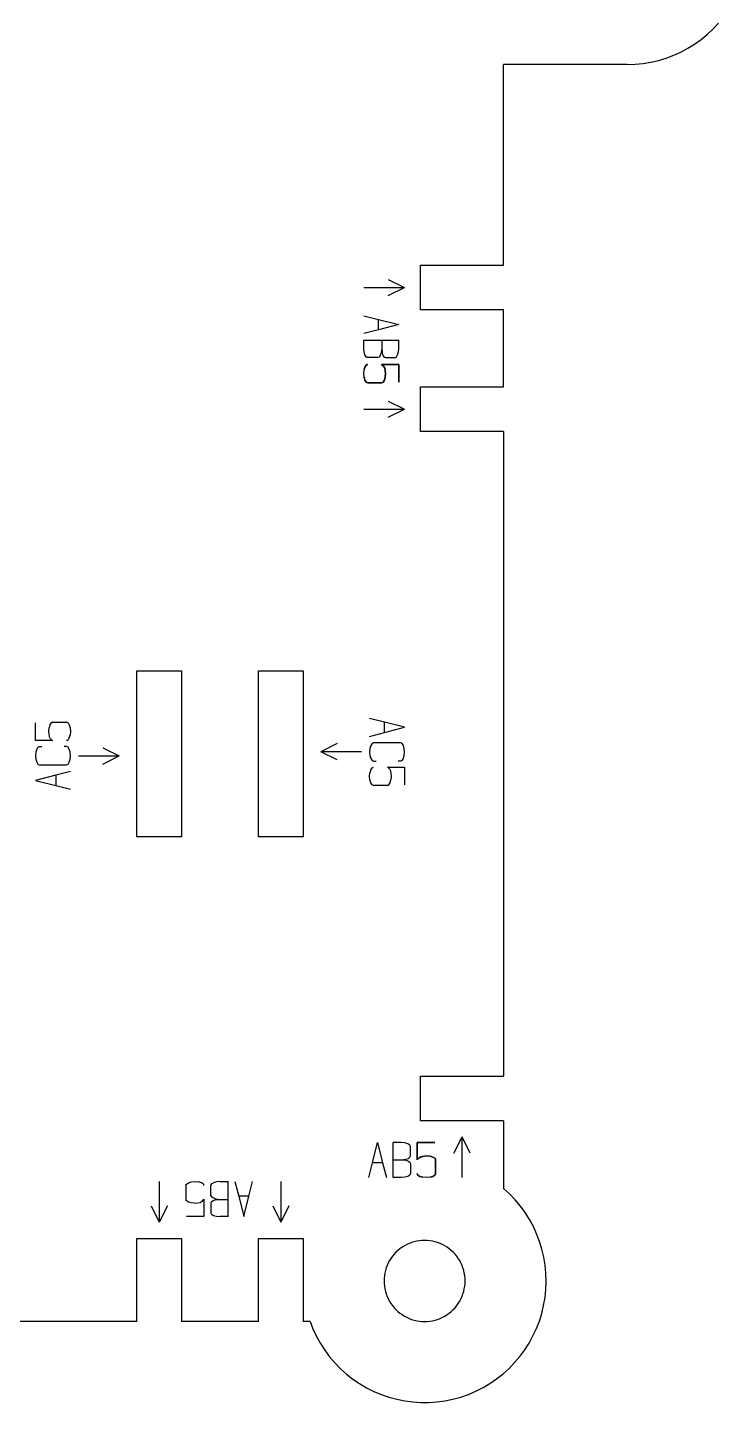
# Model space of a CAD drawing. Header units: millimetres. Extents: x -703 to -502, y -302 to 58.
# Drawn here: x -591.1 to -505.8, y -301.6 to -132 of the extents above; entities that cross this region are included whole.
import ezdxf

# ---------------------------------------------------------------- set-up
doc = ezdxf.new("R2010")
doc.units = ezdxf.units.MM
doc.layers.add('code', color=2, linetype='Continuous')
doc.layers.add('drawing', color=7, linetype='Continuous')

msp = doc.modelspace()

# ---------------------------------------------------------------- linework, layer by layer
at = {"layer": 'code'}
for p, q in [((-549.58, -164.06), (-544.58, -164.06)), ((-546.58, -163.06), (-544.58, -164.06)), ((-546.58, -165.06), (-544.58, -164.06)), ((-549.58, -167.55), (-547.76, -168)), ((-547.76, -169.26), (-549.58, -169.73)), ((-547.76, -168), (-545.27, -168.61)), ((-547.76, -169.26), (-547.76, -168)), ((-545.27, -168.61), (-547.76, -169.26)), ((-549.58, -170.54), (-547.38, -170.54)), ((-549.58, -171.56), (-549.58, -170.54)), ((-547.38, -170.54), (-547.38, -171.56)), ((-547.38, -170.54), (-545.27, -170.54)), ((-545.27, -171.56), (-545.27, -170.54)), ((-549.55, -171.99), (-549.58, -171.56)), ((-549.44, -172.36), (-549.55, -171.99)), ((-549.29, -172.6), (-549.44, -172.36)), ((-549.2, -172.67), (-549.29, -172.6)), ((-549.1, -172.69), (-549.2, -172.67)), ((-547.85, -172.69), (-549.1, -172.69)), ((-547.69, -172.63), (-547.85, -172.69)), ((-547.56, -172.45), (-547.69, -172.63)), ((-547.45, -172.12), (-547.56, -172.45)), ((-547.38, -171.56), (-547.45, -172.12)), ((-547.38, -171.56), (-547.32, -172.11)), ((-547.32, -172.11), (-547.22, -172.45)), ((-547.22, -172.45), (-547.08, -172.63)), ((-547.08, -172.63), (-546.92, -172.69)), ((-546.92, -172.69), (-545.75, -172.69)), ((-545.75, -172.69), (-545.66, -172.67)), ((-545.66, -172.67), (-545.57, -172.6)), ((-545.57, -172.6), (-545.42, -172.36)), ((-545.42, -172.36), (-545.31, -171.99)), ((-545.31, -171.99), (-545.27, -171.56)), ((-549.58, -174.67), (-549.55, -174.22)), ((-549.55, -174.22), (-549.44, -173.86)), ((-549.44, -173.86), (-549.55, -174.22)), ((-549.44, -173.86), (-549.29, -173.62)), ((-549.29, -173.62), (-549.44, -173.86)), ((-549.29, -173.62), (-549.2, -173.56)), ((-549.2, -173.56), (-549.29, -173.62)), ((-549.2, -173.56), (-549.1, -173.54)), ((-549.1, -173.54), (-549.2, -173.56)), ((-547.14, -173.76), (-547.39, -173.54)), ((-547.39, -173.54), (-545.27, -173.54)), ((-545.27, -173.54), (-547.39, -173.54)), ((-547.39, -173.54), (-547.14, -173.76)), ((-547.01, -173.99), (-547.14, -173.76)), ((-547.14, -173.76), (-547.01, -173.99)), ((-546.91, -174.67), (-547.01, -173.99)), ((-547.01, -173.99), (-546.91, -174.67)), ((-545.27, -173.54), (-545.27, -175.71)), ((-545.27, -175.71), (-545.27, -173.54)), ((-549.55, -175.11), (-549.58, -174.67)), ((-549.55, -175.11), (-549.44, -175.47)), ((-549.44, -175.47), (-549.55, -175.11)), ((-549.44, -175.47), (-549.29, -175.71)), ((-549.29, -175.71), (-549.44, -175.47)), ((-549.29, -175.71), (-549.2, -175.77)), ((-549.2, -175.77), (-549.29, -175.71)), ((-549.2, -175.77), (-549.1, -175.79)), ((-549.1, -175.79), (-549.2, -175.77)), ((-549.1, -175.79), (-547.39, -175.79)), ((-547.39, -175.79), (-549.1, -175.79)), ((-547.39, -175.79), (-547.29, -175.77)), ((-547.29, -175.77), (-547.39, -175.79)), ((-547.29, -175.77), (-547.21, -175.71)), ((-547.21, -175.71), (-547.29, -175.77)), ((-547.21, -175.71), (-547.05, -175.47)), ((-547.05, -175.47), (-547.21, -175.71)), ((-547.05, -175.47), (-546.94, -175.11)), ((-546.94, -175.11), (-547.05, -175.47)), ((-546.94, -175.11), (-546.91, -174.67)), ((-546.91, -174.67), (-546.94, -175.11)), ((-549.58, -179.06), (-544.58, -179.06)), ((-546.58, -178.06), (-544.58, -179.06)), ((-546.58, -180.06), (-544.58, -179.06)), ((-590.11, -219.92), (-590.11, -217.74)), ((-588.47, -218.79), (-588.44, -218.35)), ((-588.33, -217.99), (-588.44, -218.35)), ((-588.17, -217.75), (-588.33, -217.99)), ((-588.09, -217.69), (-588.17, -217.75)), ((-587.99, -217.67), (-588.09, -217.69)), ((-587.99, -217.67), (-586.28, -217.67)), ((-586.18, -217.69), (-586.28, -217.67)), ((-586.18, -217.69), (-586.09, -217.75)), ((-586.09, -217.75), (-585.94, -217.99)), ((-585.94, -217.99), (-585.83, -218.35)), ((-585.83, -218.35), (-585.8, -218.79)), ((-547.05, -217.67), (-548.87, -217.22)), ((-544.55, -218.28), (-547.05, -217.67)), ((-547.05, -218.93), (-547.05, -217.67)), ((-547.05, -218.93), (-544.55, -218.28)), ((-587.99, -219.92), (-590.11, -219.92)), ((-588.37, -219.47), (-588.47, -218.79)), ((-588.24, -219.7), (-588.37, -219.47)), ((-588.24, -219.7), (-587.99, -219.92)), ((-586.18, -219.9), (-586.28, -219.92)), ((-586.18, -219.9), (-586.09, -219.84)), ((-585.94, -219.59), (-586.09, -219.84)), ((-585.94, -219.59), (-585.83, -219.23)), ((-585.8, -218.79), (-585.83, -219.23)), ((-552.87, -220.3), (-554.87, -221.3)), ((-548.87, -219.41), (-547.05, -218.93)), ((-548.57, -220.3), (-548.73, -220.54)), ((-548.48, -220.24), (-548.57, -220.3)), ((-548.38, -220.22), (-548.48, -220.24)), ((-545.04, -220.22), (-548.38, -220.22)), ((-544.94, -220.24), (-545.04, -220.22)), ((-544.85, -220.3), (-544.94, -220.24)), ((-544.7, -220.54), (-544.85, -220.3)), ((-590.07, -221.35), (-590.11, -221.78)), ((-590.11, -221.78), (-590.07, -222.22)), ((-589.96, -220.98), (-590.07, -221.35)), ((-589.81, -220.74), (-589.96, -220.98)), ((-589.81, -220.74), (-589.72, -220.68)), ((-589.72, -220.68), (-589.63, -220.66)), ((-589.63, -220.66), (-589.32, -220.66)), ((-586.28, -220.66), (-586.58, -220.66)), ((-586.18, -220.68), (-586.28, -220.66)), ((-586.09, -220.74), (-586.18, -220.68)), ((-585.94, -220.98), (-586.09, -220.74)), ((-585.83, -221.34), (-585.94, -220.98)), ((-585.8, -221.78), (-585.83, -221.34)), ((-585.83, -222.23), (-585.8, -221.78)), ((-584.8, -221.82), (-579.8, -221.82)), ((-581.8, -220.82), (-579.8, -221.82)), ((-581.8, -222.82), (-579.8, -221.82)), ((-549.87, -221.3), (-554.87, -221.3)), ((-552.87, -222.3), (-554.87, -221.3)), ((-548.83, -220.9), (-548.87, -221.34)), ((-548.87, -221.34), (-548.83, -221.78)), ((-548.73, -220.54), (-548.83, -220.9)), ((-548.83, -221.78), (-548.73, -222.14)), ((-544.59, -220.9), (-544.7, -220.54)), ((-544.7, -222.14), (-544.59, -221.78)), ((-544.56, -221.34), (-544.59, -220.9)), ((-544.59, -221.78), (-544.56, -221.34)), ((-590.07, -222.22), (-589.96, -222.59)), ((-589.96, -222.59), (-589.81, -222.83)), ((-589.81, -222.83), (-589.72, -222.89)), ((-589.72, -222.89), (-589.63, -222.91)), ((-589.63, -222.91), (-586.28, -222.91)), ((-585.8, -223.72), (-587.61, -224.19)), ((-586.28, -222.91), (-586.18, -222.89)), ((-586.18, -222.89), (-586.09, -222.83)), ((-586.09, -222.83), (-585.94, -222.59)), ((-585.94, -222.59), (-585.83, -222.23)), ((-548.72, -223.53), (-548.83, -223.89)), ((-548.73, -222.14), (-548.57, -222.38)), ((-548.72, -223.53), (-548.57, -223.29)), ((-548.57, -222.38), (-548.48, -222.44)), ((-548.48, -223.23), (-548.57, -223.29)), ((-548.48, -222.44), (-548.38, -222.47)), ((-548.48, -223.23), (-548.38, -223.21)), ((-548.38, -222.47), (-548.08, -222.47)), ((-546.42, -223.43), (-546.67, -223.21)), ((-546.67, -223.21), (-544.56, -223.21)), ((-546.42, -223.43), (-546.29, -223.66)), ((-546.29, -223.66), (-546.19, -224.33)), ((-545.04, -222.47), (-545.34, -222.47)), ((-544.94, -222.44), (-545.04, -222.47)), ((-544.86, -222.38), (-544.94, -222.44)), ((-544.86, -222.38), (-544.7, -222.14)), ((-544.56, -223.21), (-544.56, -225.38)), ((-587.61, -224.19), (-590.11, -224.84)), ((-590.11, -224.84), (-587.61, -225.45)), ((-587.61, -224.19), (-587.61, -225.45)), ((-587.61, -225.45), (-585.8, -225.9)), ((-548.87, -224.33), (-548.83, -223.89)), ((-548.83, -224.77), (-548.87, -224.33)), ((-548.72, -225.13), (-548.83, -224.77)), ((-548.57, -225.38), (-548.72, -225.13)), ((-548.48, -225.44), (-548.57, -225.38)), ((-548.48, -225.44), (-548.38, -225.46)), ((-546.67, -225.46), (-548.38, -225.46)), ((-546.67, -225.46), (-546.58, -225.44)), ((-546.58, -225.44), (-546.49, -225.38)), ((-546.49, -225.38), (-546.33, -225.13)), ((-546.33, -225.13), (-546.23, -224.77)), ((-546.19, -224.33), (-546.23, -224.77)), ((-548.52, -271.99), (-547.91, -269.5)), ((-547.91, -269.5), (-547.26, -271.99)), ((-544.96, -269.5), (-545.97, -269.5)), ((-545.97, -271.61), (-545.97, -269.5)), ((-544.53, -269.54), (-544.96, -269.5)), ((-544.16, -269.65), (-544.53, -269.54)), ((-542.98, -271.62), (-542.98, -269.5)), ((-542.98, -269.5), (-540.8, -269.5)), ((-540.8, -269.5), (-542.98, -269.5)), ((-542.98, -269.5), (-542.98, -271.62)), ((-538.46, -270.81), (-537.46, -268.81)), ((-537.46, -273.81), (-537.46, -268.81)), ((-536.46, -270.81), (-537.46, -268.81)), ((-543.92, -269.8), (-544.16, -269.65)), ((-543.85, -269.89), (-543.92, -269.8)), ((-543.89, -271.31), (-543.83, -271.15)), ((-543.83, -269.98), (-543.85, -269.89)), ((-543.83, -271.15), (-543.83, -269.98)), ((-542.53, -271.24), (-542.76, -271.37)), ((-542.76, -271.37), (-542.53, -271.24)), ((-541.85, -271.14), (-542.53, -271.24)), ((-542.53, -271.24), (-541.85, -271.14)), ((-541.41, -271.17), (-541.85, -271.14)), ((-541.85, -271.14), (-541.41, -271.17)), ((-541.05, -271.28), (-541.41, -271.17)), ((-541.41, -271.17), (-541.05, -271.28)), ((-540.81, -271.44), (-541.05, -271.28)), ((-541.05, -271.28), (-540.81, -271.44)), ((-548.97, -273.81), (-548.52, -271.99)), ((-547.26, -271.99), (-548.52, -271.99)), ((-547.26, -271.99), (-546.79, -273.81)), ((-545.97, -273.81), (-545.97, -271.61)), ((-545.97, -271.61), (-544.96, -271.61)), ((-544.96, -271.61), (-544.41, -271.55)), ((-544.96, -271.61), (-544.4, -271.68)), ((-544.41, -271.55), (-544.06, -271.45)), ((-544.4, -271.68), (-544.06, -271.79)), ((-544.06, -271.45), (-543.89, -271.31)), ((-544.06, -271.79), (-543.89, -271.92)), ((-543.89, -271.92), (-543.83, -272.08)), ((-543.83, -272.08), (-543.83, -273.33)), ((-542.76, -271.37), (-542.98, -271.62)), ((-542.98, -271.62), (-542.76, -271.37)), ((-540.75, -271.52), (-540.81, -271.44)), ((-540.81, -271.44), (-540.75, -271.52)), ((-540.73, -271.62), (-540.75, -271.52)), ((-540.75, -271.52), (-540.73, -271.62)), ((-540.73, -273.33), (-540.73, -271.62)), ((-540.73, -271.62), (-540.73, -273.33)), ((-574.83, -274.31), (-574.83, -279.31)), ((-571.48, -274.61), (-571.54, -274.7)), ((-571.48, -274.61), (-571.24, -274.45)), ((-571.24, -274.45), (-570.88, -274.35)), ((-570.88, -274.35), (-570.43, -274.31)), ((-570.43, -274.31), (-569.99, -274.35)), ((-569.63, -274.45), (-569.99, -274.35)), ((-569.39, -274.61), (-569.63, -274.45)), ((-569.39, -274.61), (-569.33, -274.7)), ((-568.43, -274.69), (-568.37, -274.6)), ((-568.37, -274.6), (-568.12, -274.45)), ((-567.76, -274.35), (-568.12, -274.45)), ((-567.33, -274.31), (-567.76, -274.35)), ((-567.33, -274.31), (-566.31, -274.31)), ((-566.31, -276.51), (-566.31, -274.31)), ((-565.5, -274.31), (-565.03, -276.13)), ((-563.77, -276.13), (-563.32, -274.31)), ((-559.83, -274.31), (-559.83, -279.31)), ((-544.96, -273.81), (-545.97, -273.81)), ((-544.52, -273.78), (-544.96, -273.81)), ((-544.16, -273.67), (-544.52, -273.78)), ((-543.92, -273.52), (-544.16, -273.67)), ((-543.85, -273.43), (-543.92, -273.52)), ((-543.83, -273.33), (-543.85, -273.43)), ((-542.96, -273.43), (-542.98, -273.33)), ((-542.98, -273.33), (-542.96, -273.43)), ((-542.9, -273.52), (-542.96, -273.43)), ((-542.96, -273.43), (-542.9, -273.52)), ((-542.66, -273.67), (-542.9, -273.52)), ((-542.9, -273.52), (-542.66, -273.67)), ((-542.29, -273.78), (-542.66, -273.67)), ((-542.66, -273.67), (-542.29, -273.78)), ((-541.85, -273.81), (-542.29, -273.78)), ((-541.41, -273.78), (-541.85, -273.81)), ((-541.41, -273.78), (-541.05, -273.67)), ((-541.05, -273.67), (-541.41, -273.78)), ((-541.05, -273.67), (-540.81, -273.52)), ((-540.81, -273.52), (-541.05, -273.67)), ((-540.81, -273.52), (-540.75, -273.43)), ((-540.75, -273.43), (-540.81, -273.52)), ((-540.75, -273.43), (-540.73, -273.33)), ((-540.73, -273.33), (-540.75, -273.43)), ((-571.56, -274.79), (-571.54, -274.7)), ((-571.56, -274.79), (-571.56, -276.5)), ((-569.31, -274.79), (-569.33, -274.7)), ((-568.43, -274.69), (-568.46, -274.79)), ((-568.46, -276.05), (-568.46, -274.79)), ((-568.46, -276.05), (-568.4, -276.2)), ((-568.22, -276.33), (-568.4, -276.2)), ((-567.89, -276.44), (-568.22, -276.33)), ((-563.77, -276.13), (-565.03, -276.13)), ((-565.03, -276.13), (-564.38, -278.63)), ((-564.38, -278.63), (-563.77, -276.13)), ((-575.83, -277.31), (-574.83, -279.31)), ((-573.83, -277.31), (-574.83, -279.31)), ((-571.56, -276.5), (-571.54, -276.6)), ((-571.54, -276.6), (-571.48, -276.69)), ((-571.24, -276.84), (-571.48, -276.69)), ((-570.88, -276.95), (-571.24, -276.84)), ((-570.43, -276.98), (-570.88, -276.95)), ((-570.43, -276.98), (-569.76, -276.88)), ((-569.53, -276.76), (-569.76, -276.88)), ((-569.53, -276.76), (-569.31, -276.5)), ((-569.31, -276.5), (-569.31, -278.62)), ((-568.4, -276.82), (-568.46, -276.97)), ((-568.46, -276.97), (-568.46, -278.14)), ((-568.4, -276.82), (-568.22, -276.68)), ((-567.88, -276.57), (-568.22, -276.68)), ((-567.89, -276.44), (-567.33, -276.51)), ((-567.88, -276.57), (-567.33, -276.51)), ((-567.33, -276.51), (-566.31, -276.51)), ((-566.31, -278.62), (-566.31, -276.51)), ((-560.83, -277.31), (-559.83, -279.31)), ((-558.83, -277.31), (-559.83, -279.31)), ((-569.31, -278.62), (-571.48, -278.62)), ((-568.43, -278.23), (-568.46, -278.14)), ((-568.43, -278.23), (-568.37, -278.32)), ((-568.37, -278.32), (-568.12, -278.48)), ((-568.12, -278.48), (-567.76, -278.58)), ((-567.76, -278.58), (-567.33, -278.62)), ((-566.31, -278.62), (-567.33, -278.62))]:
    msp.add_line(p, q, dxfattribs=at)
at = {"layer": 'drawing'}
for p, q in [((-507.19, -132.84), (-506.48, -132.17)), ((-506.48, -132.17), (-505.8, -131.45)), ((-508.75, -134.03), (-507.95, -133.46)), ((-507.95, -133.46), (-507.19, -132.84)), ((-512.26, -135.77), (-511.34, -135.42)), ((-511.34, -135.42), (-510.45, -135.02)), ((-510.45, -135.02), (-509.58, -134.55)), ((-509.58, -134.55), (-508.75, -134.03)), ((-532.33, -161.31), (-532.33, -136.56)), ((-517.08, -136.56), (-532.33, -136.56)), ((-517.08, -136.56), (-516.1, -136.53)), ((-516.1, -136.53), (-515.12, -136.43)), ((-515.12, -136.43), (-514.16, -136.27)), ((-514.16, -136.27), (-513.2, -136.05)), ((-513.2, -136.05), (-512.26, -135.77)), ((-542.58, -161.31), (-532.33, -161.31)), ((-542.58, -166.81), (-542.58, -161.31)), ((-532.33, -166.81), (-542.58, -166.81)), ((-532.33, -176.31), (-532.33, -166.81)), ((-542.58, -181.81), (-542.58, -176.31)), ((-542.58, -176.31), (-532.33, -176.31)), ((-532.33, -181.81), (-542.58, -181.81)), ((-532.33, -181.81), (-532.33, -261.31)), ((-577.58, -231.81), (-577.58, -211.31)), ((-577.58, -211.31), (-572.08, -211.31)), ((-572.08, -211.31), (-572.08, -231.81)), ((-562.58, -231.81), (-562.58, -211.31)), ((-562.58, -211.31), (-557.08, -211.31)), ((-557.08, -211.31), (-557.08, -231.81)), ((-572.08, -231.81), (-577.58, -231.81)), ((-557.08, -231.81), (-562.58, -231.81)), ((-542.58, -266.81), (-542.58, -261.31)), ((-542.58, -261.31), (-532.33, -261.31)), ((-532.33, -266.81), (-542.58, -266.81)), ((-532.33, -266.81), (-532.33, -275.16)), ((-531.59, -275.84), (-532.33, -275.16)), ((-530.9, -276.56), (-531.59, -275.84)), ((-530.26, -277.33), (-530.9, -276.56)), ((-529.67, -278.13), (-530.26, -277.33)), ((-529.14, -278.98), (-529.67, -278.13)), ((-528.66, -279.86), (-529.14, -278.98)), ((-577.58, -291.56), (-577.58, -281.31)), ((-577.58, -281.31), (-572.08, -281.31)), ((-572.08, -281.31), (-572.08, -291.56)), ((-562.58, -291.56), (-562.58, -281.31)), ((-562.58, -281.31), (-557.08, -281.31)), ((-557.08, -281.31), (-557.08, -291.56)), ((-528.25, -280.77), (-528.66, -279.86)), ((-527.89, -281.7), (-528.25, -280.77)), ((-545.62, -283.03), (-545.84, -283.27)), ((-545.38, -282.8), (-545.62, -283.03)), ((-545.13, -282.6), (-545.38, -282.8)), ((-544.86, -282.4), (-545.13, -282.6)), ((-544.58, -282.23), (-544.86, -282.4)), ((-544.29, -282.08), (-544.58, -282.23)), ((-544, -281.94), (-544.29, -282.08)), ((-543.69, -281.83), (-544, -281.94)), ((-543.38, -281.73), (-543.69, -281.83)), ((-543.06, -281.66), (-543.38, -281.73)), ((-542.73, -281.6), (-543.06, -281.66)), ((-542.41, -281.57), (-542.73, -281.6)), ((-542.08, -281.56), (-542.41, -281.57)), ((-541.76, -281.57), (-542.08, -281.56)), ((-541.43, -281.6), (-541.76, -281.57)), ((-541.11, -281.66), (-541.43, -281.6)), ((-540.79, -281.73), (-541.11, -281.66)), ((-540.47, -281.83), (-540.79, -281.73)), ((-540.17, -281.94), (-540.47, -281.83)), ((-539.87, -282.08), (-540.17, -281.94)), ((-539.58, -282.23), (-539.87, -282.08)), ((-539.3, -282.4), (-539.58, -282.23)), ((-539.04, -282.6), (-539.3, -282.4)), ((-538.79, -282.8), (-539.04, -282.6)), ((-538.55, -283.03), (-538.79, -282.8)), ((-538.32, -283.27), (-538.55, -283.03)), ((-527.6, -282.66), (-527.89, -281.7)), ((-527.37, -283.63), (-527.6, -282.66)), ((-546.7, -284.65), (-546.82, -284.95)), ((-546.57, -284.35), (-546.7, -284.65)), ((-546.41, -284.06), (-546.57, -284.35)), ((-546.24, -283.78), (-546.41, -284.06)), ((-546.05, -283.52), (-546.24, -283.78)), ((-545.84, -283.27), (-546.05, -283.52)), ((-538.12, -283.52), (-538.32, -283.27)), ((-537.92, -283.78), (-538.12, -283.52)), ((-537.75, -284.06), (-537.92, -283.78)), ((-537.6, -284.35), (-537.75, -284.06)), ((-537.46, -284.65), (-537.6, -284.35)), ((-537.35, -284.95), (-537.46, -284.65)), ((-527.21, -284.61), (-527.37, -283.63)), ((-527.11, -285.61), (-527.21, -284.61)), ((-547.07, -286.24), (-547.08, -286.56)), ((-547.08, -286.56), (-547.07, -286.89)), ((-547.04, -285.91), (-547.07, -286.24)), ((-546.99, -285.59), (-547.04, -285.91)), ((-546.91, -285.27), (-546.99, -285.59)), ((-546.82, -284.95), (-546.91, -285.27)), ((-537.25, -285.27), (-537.35, -284.95)), ((-537.18, -285.59), (-537.25, -285.27)), ((-537.12, -285.91), (-537.18, -285.59)), ((-537.09, -286.24), (-537.12, -285.91)), ((-537.08, -286.56), (-537.09, -286.24)), ((-537.09, -286.89), (-537.08, -286.56)), ((-527.08, -286.61), (-527.11, -285.61)), ((-547.07, -286.89), (-547.04, -287.21)), ((-547.04, -287.21), (-546.99, -287.54)), ((-546.99, -287.54), (-546.91, -287.86)), ((-546.91, -287.86), (-546.82, -288.17)), ((-546.82, -288.17), (-546.7, -288.48)), ((-537.46, -288.48), (-537.35, -288.17)), ((-537.35, -288.17), (-537.25, -287.86)), ((-537.25, -287.86), (-537.18, -287.54)), ((-537.18, -287.54), (-537.12, -287.21)), ((-537.12, -287.21), (-537.09, -286.89)), ((-527.22, -288.6), (-527.12, -287.61)), ((-527.12, -287.61), (-527.08, -286.61)), ((-546.7, -288.48), (-546.57, -288.77)), ((-546.57, -288.77), (-546.41, -289.06)), ((-546.41, -289.06), (-546.24, -289.34)), ((-546.24, -289.34), (-546.05, -289.61)), ((-546.05, -289.61), (-545.84, -289.86)), ((-545.84, -289.86), (-545.62, -290.1)), ((-538.55, -290.1), (-538.32, -289.86)), ((-538.32, -289.86), (-538.12, -289.61)), ((-538.12, -289.61), (-537.92, -289.34)), ((-537.92, -289.34), (-537.75, -289.06)), ((-537.75, -289.06), (-537.6, -288.77)), ((-537.6, -288.77), (-537.46, -288.48)), ((-527.62, -290.56), (-527.39, -289.59)), ((-527.39, -289.59), (-527.22, -288.6)), ((-577.58, -291.56), (-627.08, -291.56)), ((-562.58, -291.56), (-572.08, -291.56)), ((-556.22, -291.56), (-557.08, -291.56)), ((-556.22, -291.56), (-555.86, -292.49)), ((-545.62, -290.1), (-545.38, -290.32)), ((-545.38, -290.32), (-545.13, -290.53)), ((-545.13, -290.53), (-544.86, -290.72)), ((-544.86, -290.72), (-544.58, -290.89)), ((-544.58, -290.89), (-544.29, -291.05)), ((-544.29, -291.05), (-544, -291.18)), ((-544, -291.18), (-543.69, -291.3)), ((-543.69, -291.3), (-543.38, -291.39)), ((-543.38, -291.39), (-543.06, -291.47)), ((-543.06, -291.47), (-542.73, -291.52)), ((-542.73, -291.52), (-542.41, -291.55)), ((-542.41, -291.55), (-542.08, -291.56)), ((-542.08, -291.56), (-541.76, -291.55)), ((-541.76, -291.55), (-541.43, -291.52)), ((-541.43, -291.52), (-541.11, -291.47)), ((-541.11, -291.47), (-540.79, -291.39)), ((-540.79, -291.39), (-540.47, -291.3)), ((-540.47, -291.3), (-540.17, -291.18)), ((-540.17, -291.18), (-539.87, -291.05)), ((-539.87, -291.05), (-539.58, -290.89)), ((-539.58, -290.89), (-539.3, -290.72)), ((-539.3, -290.72), (-539.04, -290.53)), ((-539.04, -290.53), (-538.79, -290.32)), ((-538.79, -290.32), (-538.55, -290.1)), ((-528.28, -292.44), (-527.92, -291.51)), ((-527.92, -291.51), (-527.62, -290.56)), ((-555.86, -292.49), (-555.43, -293.4)), ((-528.71, -293.35), (-528.28, -292.44)), ((-555.43, -293.4), (-554.95, -294.27)), ((-554.95, -294.27), (-554.41, -295.11)), ((-529.73, -295.07), (-529.19, -294.22)), ((-529.19, -294.22), (-528.71, -293.35)), ((-554.41, -295.11), (-553.81, -295.91)), ((-553.81, -295.91), (-553.16, -296.67)), ((-553.16, -296.67), (-552.47, -297.39)), ((-531.66, -297.35), (-530.97, -296.63)), ((-530.97, -296.63), (-530.32, -295.87)), ((-530.32, -295.87), (-529.73, -295.07)), ((-552.47, -297.39), (-551.72, -298.06)), ((-551.72, -298.06), (-550.93, -298.67)), ((-533.19, -298.64), (-532.4, -298.02)), ((-532.4, -298.02), (-531.66, -297.35)), ((-550.93, -298.67), (-550.11, -299.23)), ((-550.11, -299.23), (-549.25, -299.74)), ((-549.25, -299.74), (-548.35, -300.19)), ((-535.76, -300.17), (-534.87, -299.71)), ((-534.87, -299.71), (-534.01, -299.21)), ((-534.01, -299.21), (-533.19, -298.64)), ((-548.35, -300.19), (-547.43, -300.58)), ((-547.43, -300.58), (-546.49, -300.9)), ((-546.49, -300.9), (-545.52, -301.16)), ((-545.52, -301.16), (-544.54, -301.36)), ((-544.54, -301.36), (-543.55, -301.49)), ((-543.55, -301.49), (-542.56, -301.55)), ((-542.56, -301.55), (-541.56, -301.55)), ((-541.56, -301.55), (-540.56, -301.48)), ((-540.56, -301.48), (-539.57, -301.35)), ((-539.57, -301.35), (-538.59, -301.15)), ((-538.59, -301.15), (-537.63, -300.88)), ((-537.63, -300.88), (-536.68, -300.56)), ((-536.68, -300.56), (-535.76, -300.17))]:
    msp.add_line(p, q, dxfattribs=at)

doc.saveas('drawing.dxf')
